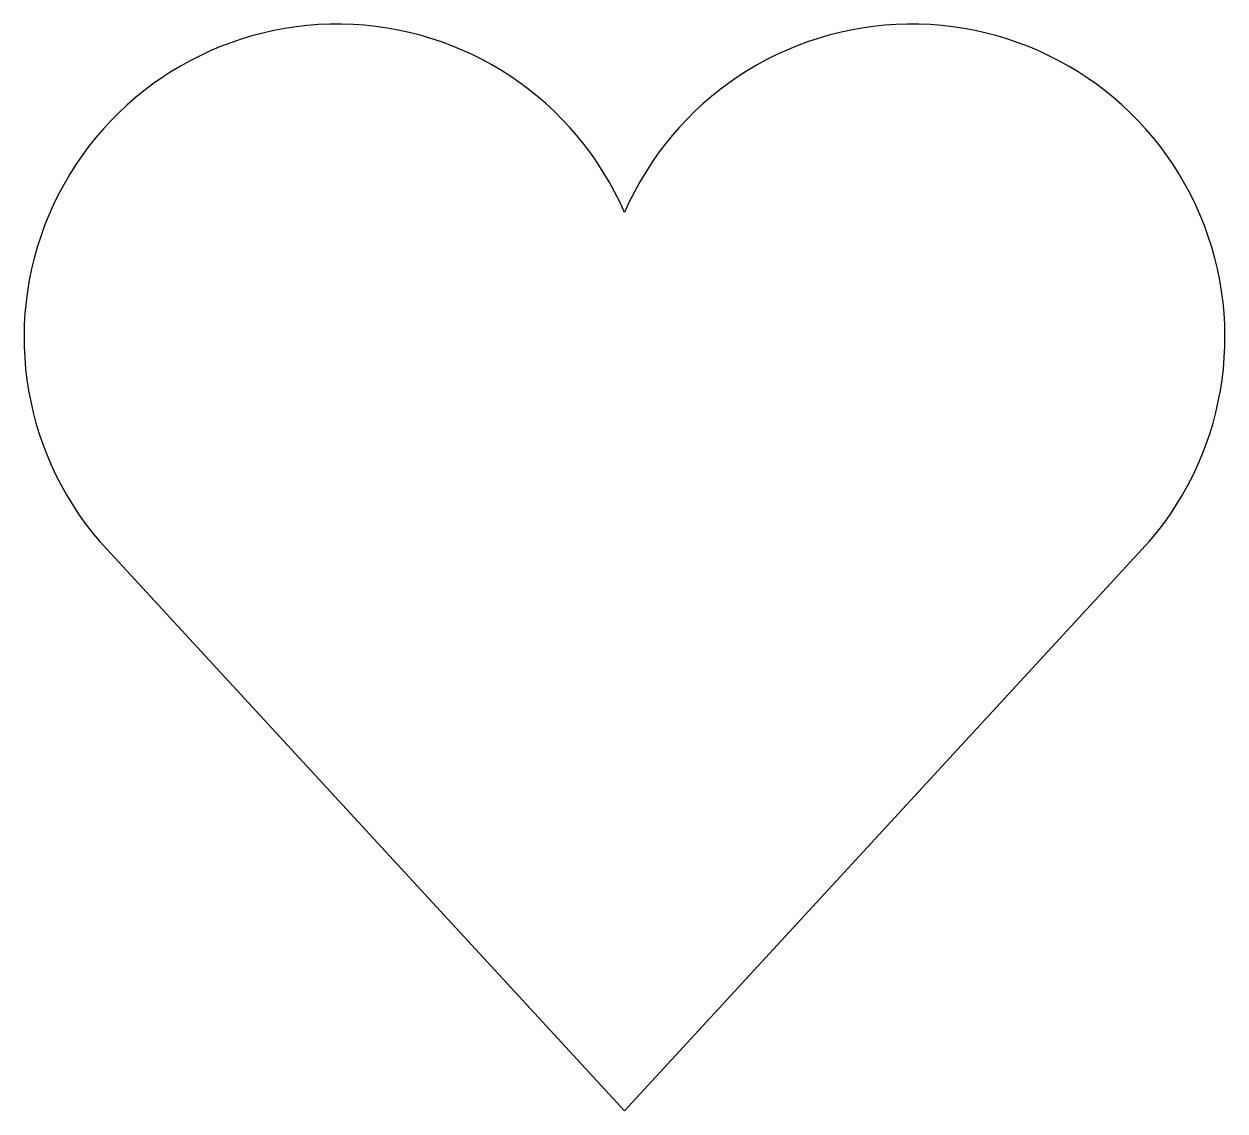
# Model space of a CAD drawing. Header units: millimetres. Extents: x 3.16 to 8.07, y 2.21 to 6.65.
import ezdxf

# ---------------------------------------------------------------- set-up
doc = ezdxf.new("R2010")
doc.units = ezdxf.units.MM
doc.header["$MEASUREMENT"] = 0

msp = doc.modelspace()

# ---------------------------------------------------------------- linework, layer by layer
for q in [(3.469, 4.5357), (7.7607, 4.5357)]:
    msp.add_line((5.6148, 2.2079), q)
for centre, start, end in [((4.4407, 5.3692), 23.4908, 220.6252), ((6.789, 5.3692), 319.3748, 156.5092)]:
    msp.add_arc(centre, 1.2802, start, end)

doc.saveas('drawing.dxf')
